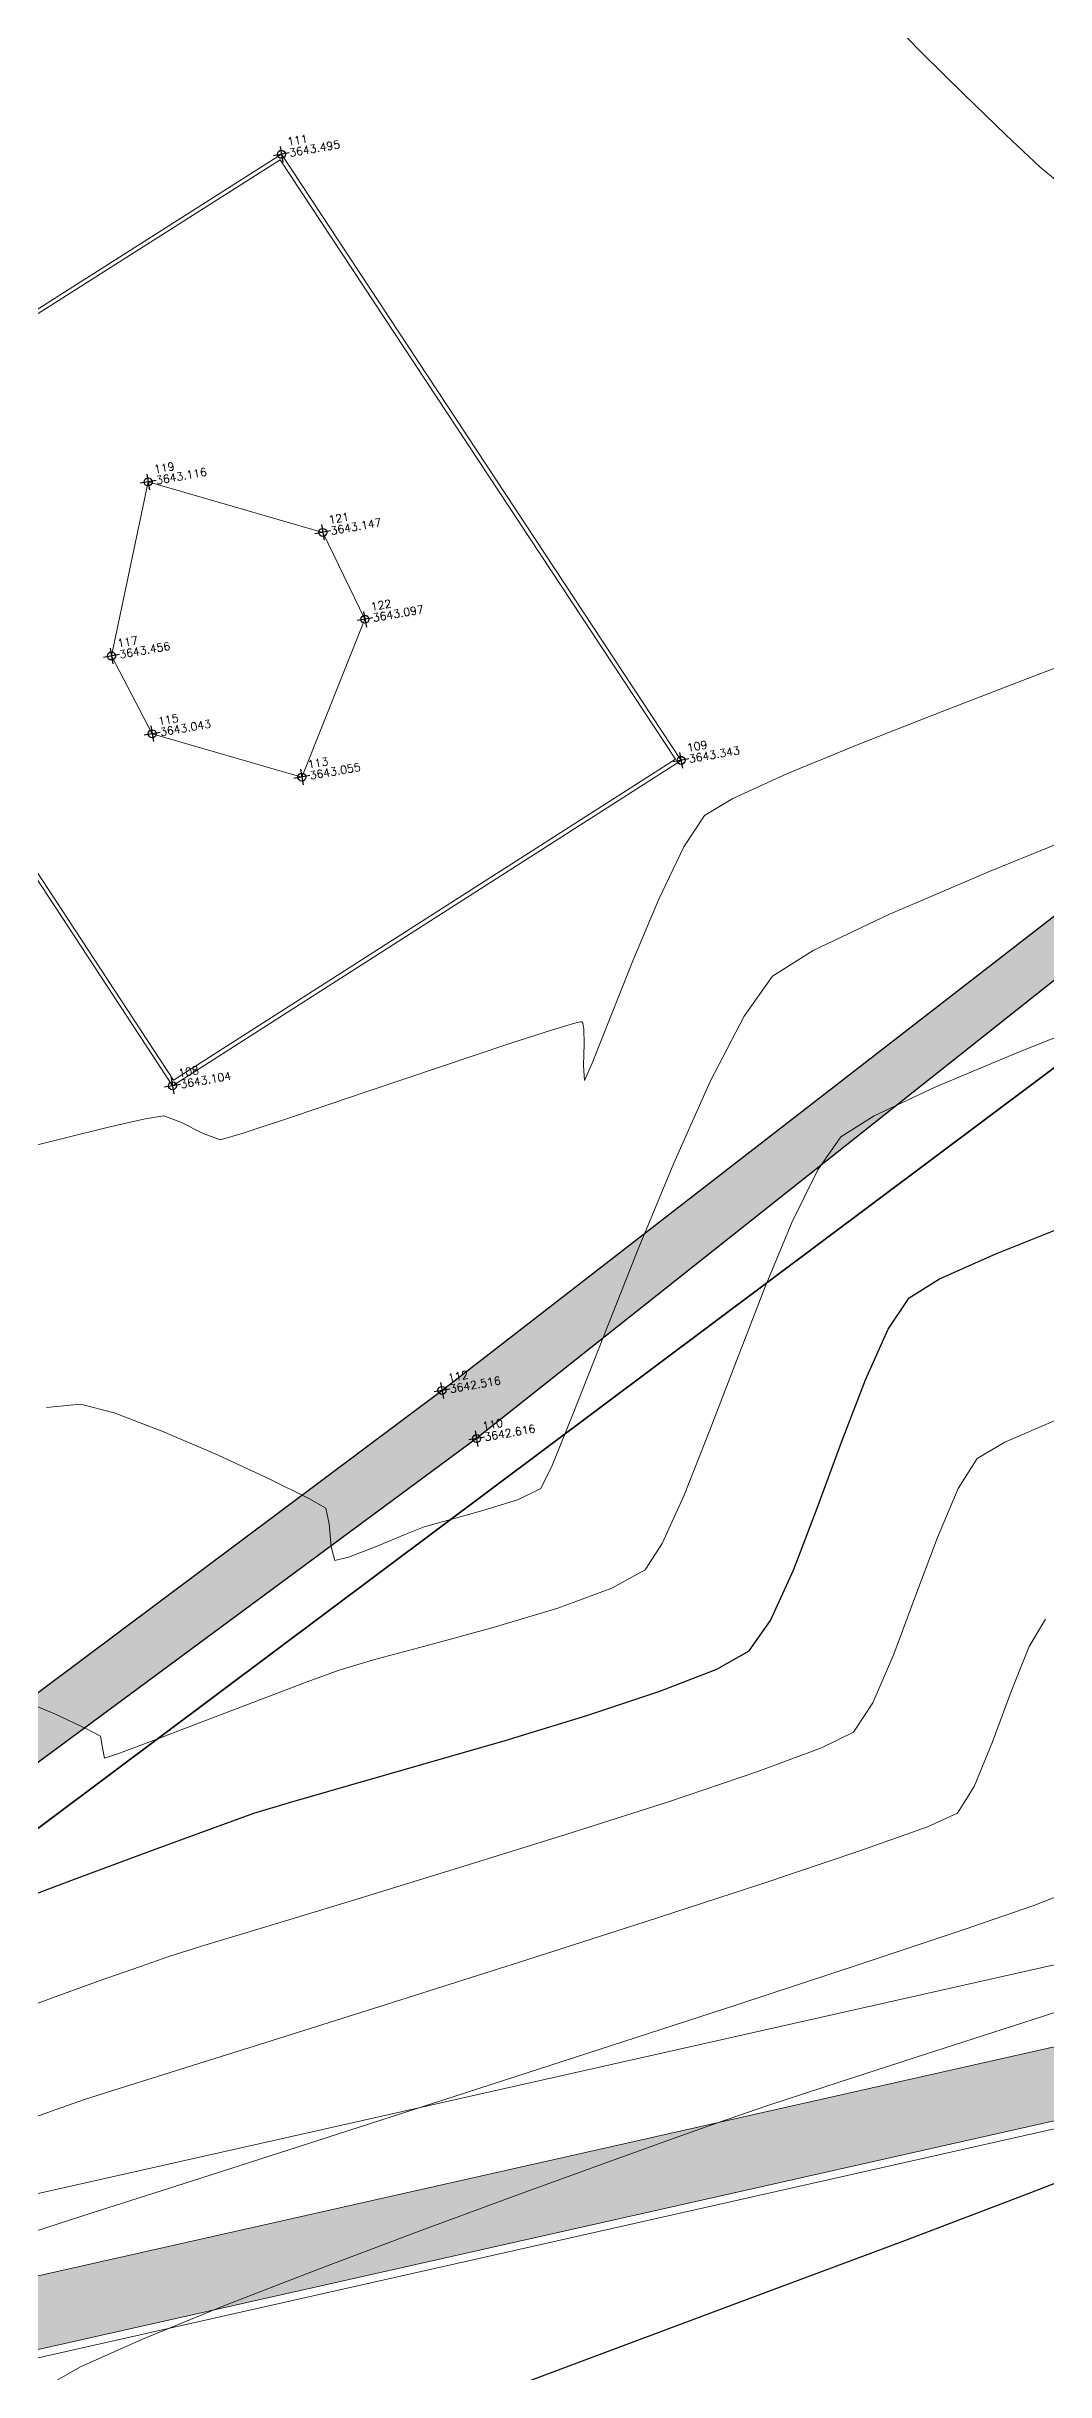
# Model space of a CAD drawing. Header units: millimetres. Extents: x 736950 to 740938, y 8500595 to 8502163.
# Drawn here: x 737764.43 to 737776.91, y 8501241.9 to 8501270.96 of the extents above; entities that cross this region are included whole.
import ezdxf

# ---------------------------------------------------------------- set-up
doc = ezdxf.new("R2010")
doc.units = ezdxf.units.MM
for name, color, linetype, lineweight in [('camino', 22, 'Continuous', 5), ('CAMINO ACTUAL', 1, 'Continuous', 13), ('CONT-MJR', 80, 'Continuous', 30), ('CONT-MNR', 96, 'Continuous', 15), ('GRADA', 6, 'Continuous', 15), ('MURO PIEDRA', 252, 'Continuous', 30), ('PERIMETRO', 7, 'Continuous', 35), ('pista', 251, 'Continuous', 5)]:
    doc.layers.add(name, color=color, linetype=linetype, lineweight=lineweight)
doc.styles.add('5mm', font='arial.ttf', dxfattribs={"height": 3})

msp = doc.modelspace()

# ---------------------------------------------------------------- hatches: boundary and pattern name
at = {"layer": 'pista'}
h = msp.add_hatch(dxfattribs=at)
h.set_pattern_fill('HONEY', color=256, scale=3, angle=9.94991650582834, style=0)
h.set_pattern_definition([(9.94991650582834, (1479841.21072825, -18.49207214638591), (0.4979252195647159, 0.4170677100899267), [0.375, -0.75]), (129.9499165058283, (1479841.21072825, -18.49207214638591), (-0.6101538418184378, 0.222682034283025), [0.3749999999999999, -0.7499999999999998]), (69.94991650582834, (1479841.21072825, -18.49207214638591), (-0.112228622253722, 0.6397497443729518), [-0.75, 0.375])])
h.paths.add_polyline_path([(737744.7999806425, 8501250.923935566), (737743.4751223363, 8501250.754223157), (737756.465848178, 8501242.026572531), (737763.5739612179, 8501242.006896213), (737770.002546867, 8501243.455222024), (737769.8468594846, 8501244.342704736), (737763.4750639071, 8501242.907173423), (737756.7405500773, 8501242.925815564)])
h.paths.add_polyline_path([(737794.2809870465, 8501256.017245878), (737809.7820272583, 8501263.709828075), (737823.391616501, 8501273.483615467), (737837.0791595323, 8501280.557800073), (737851.5530432165, 8501285.77819753), (737870.8510758049, 8501293.050216693, -0.9976846880626209), (737871.0089264096, 8501292.63424804), (737865.2748787645, 8501289.581801567, 0.7845063948290762), (737866.1540430214, 8501286.121818589), (737883.2588851704, 8501291.348365877), (737897.4188924351, 8501296.516943583), (737903.2981396064, 8501301.44146652, -0.5512150924587264), (737904.1219025984, 8501301.177325813), (737906.855912117, 8501297.98174819, 0.5618964424650519), (737910.2738656431, 8501298.536066804), (737914.22079628, 8501308.558674501), (737925.6412323939, 8501300.72656757, 0.340189525830376), (737928.7023693406, 8501300.894137181), (737936.9171069289, 8501306.117412793, -0.358727273887905), (737938.1716059428, 8501305.962964654), (737943.1732157968, 8501301.051021611, 0.3417074120720416), (737946.0555081918, 8501300.709858142), (737955.8779356404, 8501307.072689936), (737971.8320576148, 8501314.464803053), (737988.5677626224, 8501323.411181662), (738023.1375471824, 8501336.282937778), (738044.4246208373, 8501357.728329657), (738061.4456776979, 8501362.208386911), (738078.9085143938, 8501363.070318012), (738112.0997810266, 8501372.051506756), (738118.6561313582, 8501373.365123207), (738128.3493353954, 8501376.976906104), (738155.2251721952, 8501366.826195797), (738176.6167526407, 8501363.543890122), (738193.8053773039, 8501353.328603027), (738204.7313956148, 8501340.877429372), (738207.705198212, 8501335.751671141), (738214.35685511, 8501331.742925933), (738229.9282901662, 8501313.374534177), (738233.5603594936, 8501308.186787868), (738234.53883727, 8501308.358438132), (738230.6417003467, 8501313.924784988), (738214.9478837823, 8501332.43754055), (738208.3676942562, 8501336.403214611), (738205.4657963786, 8501341.405035153), (738194.387784551, 8501354.029418997), (738176.9261677533, 8501364.406946706), (738155.4549153853, 8501367.70147717), (738128.3514754312, 8501377.93815071), (738118.4090486554, 8501374.233504975), (738111.8936108743, 8501372.928085677), (738078.7671659255, 8501363.964436961), (738061.3074614278, 8501363.102660457), (738043.958527311, 8501358.536303693), (738022.6381405202, 8501337.057350922), (737988.196920163, 8501324.233464561), (737971.4304040315, 8501315.270615296), (737955.4419368334, 8501307.862588815), (737945.5806043665, 8501301.47455489, -0.3391433520832071), (737943.8038299843, 8501301.693147572), (737938.8116631231, 8501306.59581691, 0.3560082385246841), (737936.4342009705, 8501306.876887502), (737928.158540546, 8501301.61487459, -0.3502196171718997), (737926.1502499409, 8501301.468794718), (737914.5128481541, 8501309.44969617, 0.4302069892023044), (737913.4330382891, 8501309.014522241), (737909.4507249827, 8501298.90206584, -0.5704007069138802), (737907.5397775185, 8501298.566836312), (737904.9064502402, 8501301.644734057, 0.4931454261128044), (737902.7202336333, 8501302.131411942), (737896.9620044216, 8501297.308254998), (737882.9728831241, 8501292.20205278), (737866.0373022418, 8501287.027224885, -0.7384715771871906), (737865.6977918843, 8501288.787355538), (737871.5108758068, 8501291.881875956, 0.9119586051647783), (737870.5337161538, 8501293.892406015), (737851.2416702455, 8501286.62264278), (737836.7183275839, 8501281.384406622), (737822.9200107896, 8501274.252970394), (737809.3164408724, 8501264.483505804), (737793.8201376351, 8501256.79327439), (737778.9884914039, 8501246.402265295), (737769.846859484, 8501244.34270474), (737770.0025468671, 8501243.455222024), (737779.3594973255, 8501245.563292695)])
h.paths.add_polyline_path([(738260.5182952256, 8501271.251537092), (738234.538837269, 8501308.358438132), (738233.56035949, 8501308.186787868), (738259.6897886079, 8501270.86568047), (738269.3749442189, 8501234.589470252), (738274.5057655985, 8501215.583008338), (738279.7983711922, 8501189.602392923), (738280.7089290785, 8501189.641305126), (738275.382018582, 8501215.790318219), (738270.2441657205, 8501234.822827347)])
h = msp.add_hatch(dxfattribs=at)
h.set_pattern_fill('AR-CONC', color=256, scale=0.1, angle=9.94991650582834, style=0)
h.set_pattern_definition([(59.94991650582833, (1479841.21072825, -18.49207214638591), (0.7173147616177996, 0.06212513786334364), [0.07500000000000001, -0.8250000000000001]), (4.949916505828331, (1479841.21072825, -18.49207214638591), (-0.2666336227691331, 0.7169040729334506), [0.06, -0.66]), (110.4013165058283, (1479841.270504478, -18.48689504899085), (0.4506817424667108, 0.7790288530571421), [0.06374018999999999, -0.7011421119999998]), (56.13411650582835, (1479841.176170796, -18.29508031532168), (1.07978843215245, 0.02137619624183779), [0.1124999999999999, -1.237499999999998]), (106.5855165058283, (1479841.266153166, -18.29329902119935), (0.752289432321798, 1.120964142855684), [0.09561028799999993, -1.051712999999999]), (1.134116505828333, (1479841.176170796, -18.29508031532168), (0.7522885572049924, 1.12096473051034), [0.09000000000000001, -0.9900000000000001]), (30.94991650582834, (1479841.283306076, -18.32704954408109), (0.6574964912282043, -0.293425227292985), [0.07500000000000001, -0.8250000000000001]), (335.9499165058284, (1479841.283306076, -18.32704954408109), (0.1143589702920628, 0.7562849757157031), [0.06, -0.66]), (81.40131650582836, (1479841.338097435, -18.35150168277323), (0.7718558160208798, 0.4628591428967336), [0.06374019000000002, -0.701142112]), (47.44991650582834, (1479841.21072825, -18.49207214638591), (-0.04554285905854174, 0.3299879209740469), [0, -0.652, 0, -0.67, 0, -0.6625000000000001]), (17.44991650582834, (1479841.21072825, -18.49207214638591), (0.1909634295804004, 0.4339344980096552), [0, -0.3819999999999997, 0, -0.6369999999999993, 0, -0.2524999999999997]), (337.4499165058283, (1479840.991082356, -18.53060370869935), (0.5296904964497462, 0.07002209344786473), [0, -0.25, 0, -0.7799999999999999, 0, -1.035]), (327.4499165058284, (1479840.892586439, -18.5478824339807), (0.557117696670718, 0.1993664657265957), [0, -0.325, 0, -0.518, 0, -0.735])])
h.paths.add_polyline_path([(737785.1866512741, 8501265.767497653), (737784.8489239382, 8501266.164835775), (737769.3710178329, 8501254.162204191), (737768.2688753591, 8501253.337869333), (737768.4103712026, 8501252.531284284), (737769.8034238897, 8501253.560873998)])
h.paths.add_polyline_path([(737768.4103712026, 8501252.531284284), (737768.268875358, 8501253.337869339), (737757.8353189402, 8501245.534210116), (737752.1459642698, 8501252.425817575), (737751.8299280244, 8501252.161230931), (737751.961409533, 8501252.030990336), (737751.7949142931, 8501251.793652317), (737757.5984849376, 8501244.540339572)])
h.paths.add_polyline_path([(737760.5979411672, 8501246.75720426), (737757.5984849375, 8501244.540339572), (737756.1604213048, 8501246.337634014), (737756.7405500772, 8501242.925815564), (737761.3647442387, 8501245.20814559)])
h.paths.add_polyline_path([(737763.064587183, 8501247.770395182), (737762.714263883, 8501248.321354808), (737760.5979411674, 8501246.757204263), (737760.9527314795, 8501246.040473944)], flags=17)

# ---------------------------------------------------------------- linework, layer by layer
at = {"linetype": 'Continuous', "extrusion": (-0.172787269436437, 0.9849591664230046, 0)}
for points, elevation in [([(-2195581.992162655, 0), (-2195581.792162654, 0)], 8245926.622062787), ([(-2195579.645162656, 0), (-2195579.445162654, 0)], 8245922.877062787), ([(-2195581.684162654, 0), (-2195581.484162654, 0)], 8245921.879062787), ([(-2195582.016162655, 0), (-2195581.816162655, 0)], 8245920.718062785), ([(-2195578.818162655, 0), (-2195578.618162655, 0)], 8245920.813062786), ([(-2195579.151162654, 0), (-2195578.951162654, 0)], 8245919.768062787), ([(-2195585.600162654, 0), (-2195585.400162654, 0)], 8245918.299062788), ([(-2195580.899162655, 0), (-2195580.699162655, 0)], 8245918.912062787), ([(-2195578.640162655, 0), (-2195578.440162655, 0)], 8245915.390062787), ([(-2195581.298162655, 0), (-2195581.098162655, 0)], 8245911.058062788), ([(-2195581.620162655, 0), (-2195581.420162655, 0)], 8245910.391062788)]:
    msp.add_lwpolyline(points, dxfattribs=dict(at, elevation=elevation))
at = {"linetype": 'Continuous', "extrusion": (0.9849591664230046, 0.172787269436437, 0)}
for points, elevation in [([(8245926.722062787, 0), (8245926.522062787, 0)], 2195581.892162654), ([(8245922.977062787, 0), (8245922.777062787, 0)], 2195579.545162654), ([(8245921.979062787, 0), (8245921.779062787, 0)], 2195581.584162654), ([(8245920.818062787, 0), (8245920.618062787, 0)], 2195581.916162654), ([(8245920.913062788, 0), (8245920.713062788, 0)], 2195578.718162654), ([(8245919.868062787, 0), (8245919.668062788, 0)], 2195579.051162654), ([(8245918.399062787, 0), (8245918.199062787, 0)], 2195585.500162655), ([(8245919.012062787, 0), (8245918.812062787, 0)], 2195580.799162654), ([(8245915.490062784, 0), (8245915.290062786, 0)], 2195578.540162654), ([(8245911.158062787, 0), (8245910.958062789, 0)], 2195581.198162655), ([(8245910.491062785, 0), (8245910.291062787, 0)], 2195581.520162655)]:
    msp.add_lwpolyline(points, dxfattribs=dict(at, elevation=elevation))
at = {"linetype": 'Continuous'}
for centre in [(737767.3653185198, 8501269.612023097), (737765.7007076804, 8501265.517819295), (737767.8814811156, 8501264.88714329), (737768.4090935787, 8501263.80097107), (737765.2427793738, 8501263.341968505), (737765.7513334728, 8501262.370224336), (737772.357159636, 8501262.03762442), (737767.6209479985, 8501261.829131437), (737766.0044820043, 8501257.969778812), (737769.3710179197, 8501254.162204266), (737769.8034238803, 8501253.560874002)]:
    msp.add_circle(centre, 0.05, dxfattribs=at)
at = {"layer": 'camino'}
for p, q in [((737763.365178004, 8501243.907481434), (737778.576262604, 8501247.334457077)), ((737763.4750639033, 8501242.907173423), (737778.9884914034, 8501246.402265295)), ((737763.5849498026, 8501241.906865412), (737779.4007202028, 8501245.470073514))]:
    msp.add_line(p, q, dxfattribs=at)
at = {"layer": 'CAMINO ACTUAL'}
for points in [[(737744.7999806433, 8501250.923935566), (737756.7405500774, 8501242.925815562), (737763.4750639033, 8501242.907173423), (737778.9884914034, 8501246.402265295), (737793.8201376382, 8501256.793274388), (737809.3164408694, 8501264.4835058), (737822.9200107896, 8501274.252970394), (737836.7183275832, 8501281.38440662), (737851.2416702405, 8501286.62264278), (737870.5337161538, 8501293.892406015, -0.9119586051647784), (737871.5108758068, 8501291.881875956), (737865.6977918843, 8501288.787355538, 0.7384715771871907), (737866.0373022418, 8501287.027224885), (737882.9728831139, 8501292.202052778), (737896.9620044209, 8501297.308254996), (737902.7202336333, 8501302.131411942, -0.4931454261128045), (737904.9064502402, 8501301.644734057), (737907.5397775185, 8501298.566836312, 0.5704007069138803)], [(737743.4751223343, 8501250.754223157), (737756.4658481785, 8501242.02657253), (737763.5739612129, 8501242.00689621), (737779.3594973226, 8501245.563292693), (737794.2809870427, 8501256.017245876), (737809.7820272604, 8501263.709828077), (737823.3916164968, 8501273.483615467), (737837.0791595408, 8501280.557800079), (737851.5530432449, 8501285.77819753), (737870.8510758049, 8501293.050216693, -0.8808834008382581), (737871.0575678862, 8501292.660141705), (737865.2748787645, 8501289.581801567, 0.7845063945546641), (737866.1540430175, 8501286.121818589), (737883.2588851263, 8501291.348365862), (737897.4188924354, 8501296.516943585), (737903.2981396064, 8501301.44146652, -0.5512150924587267), (737904.1219025984, 8501301.177325813), (737906.855912117, 8501297.98174819, 0.5691577054920378)]]:
    msp.add_lwpolyline(points, format="xyb", dxfattribs=at)
at = {"layer": 'CONT-MJR'}
for points, elevation in [([(737776.2887182046, 8501255.870629994), (737777.2242733969, 8501256.244923702)], 3640), ([(737775.5866910329, 8501255.55545911), (737776.2887182046, 8501255.870629994)], 3640), ([(737773.2087720305, 8501250.906832008), (737773.473763053, 8501251.287875816)], 3640), ([(737772.8034353196, 8501250.678716345), (737773.2087720305, 8501250.906832008)], 3640), ([(737770.1587866788, 8501249.787610289), (737771.1787343872, 8501250.098732729)], 3640), ([(737769.1333851514, 8501249.489564437), (737770.1587866788, 8501249.787610289)], 3640), ([(737767.4650536674, 8501249.014193507), (737768.2022380619, 8501249.224967923)], 3640), ([(737767.0215402244, 8501248.877613943), (737767.4650536674, 8501249.014193507)], 3640), ([(737766.4964670847, 8501248.688312987), (737767.0215402244, 8501248.877613943)], 3640), ([(737764.8473338861, 8501248.078509562), (737765.7224075426, 8501248.403825471)], 3640), ([(737775.153751012, 8501243.539966034), (737776.7061456967, 8501244.127927901)], 3635), ([(737773.4524127798, 8501242.902875764), (737775.153751012, 8501243.539966034)], 3635)]:
    msp.add_lwpolyline(points, dxfattribs=dict(at, elevation=elevation))
at = {"layer": 'CONT-MJR', "extrusion": (0.8324983367453761, -0.5540275438244768, 0), "elevation": -4095732.973918857}
msp.add_lwpolyline([(7486028.229717772, 3640.00000000001), (7486028.70066496, 3640.00000000001)], dxfattribs=at)
at = {"layer": 'CONT-MJR', "extrusion": (0.5225390125539416, -0.8526153765673896, 0), "elevation": -6862784.680157447}
msp.add_lwpolyline([(5071276.045989, 3640.000000000003), (5071276.493087116, 3640.000000000003)], dxfattribs=at)
at = {"layer": 'CONT-MJR', "extrusion": (0.9127739844941488, -0.4084649963346618, 0), "elevation": -2799043.287912945}
msp.add_lwpolyline([(8061078.880466288, 3640.000000000007), (8061079.575476664, 3640.000000000007)], dxfattribs=at)
at = {"layer": 'CONT-MJR', "extrusion": (0.9340239755898527, -0.3572103204322717, 0), "elevation": -2347636.549269144}
msp.add_lwpolyline([(8203915.223346522, 3640), (8203916.057423167, 3640)], dxfattribs=at)
at = {"layer": 'CONT-MJR', "extrusion": (0.9388045614648618, -0.3444502799719703, 0), "elevation": -2235633.216739962}
msp.add_lwpolyline([(8235141.285218943, 3640.000000000013), (8235142.165107425, 3640.000000000013)], dxfattribs=at)
at = {"layer": 'CONT-MJR', "extrusion": (0.9329105338581276, -0.3601082279211949, 0), "elevation": -2373093.849542947}
msp.add_lwpolyline([(8196585.863860033, 3640), (8196586.694995047, 3640)], dxfattribs=at)
at = {"layer": 'CONT-MJR', "extrusion": (0.9094989129890314, -0.4157062992928667, 0), "elevation": -2863019.539821937}
msp.add_lwpolyline([(8038575.885864142, 3640.000000000013), (8038576.575300297, 3640.000000000013)], dxfattribs=at)
at = {"layer": 'CONT-MJR', "extrusion": (0.3625365421257067, -0.9319695572407587, 0), "elevation": -7655437.230004145}
msp.add_lwpolyline([(3769595.056030955, 3640), (3769595.817767531, 3640)], dxfattribs=at)
at = {"layer": 'CONT-MJR', "extrusion": (0.3151984019656695, -0.9490257991215456, 0), "elevation": -7835361.371928543}
msp.add_lwpolyline([(3379744.328298294, 3640.000000000003), (3379745.292219014, 3640.000000000003)], dxfattribs=at)
at = {"layer": 'CONT-MJR', "extrusion": (0.2733402644324218, -0.9619174080138139, 0), "elevation": -7975837.863871016}
msp.add_lwpolyline([(3033405.787970504, 3640.00000000001), (3033406.75598198, 3640.00000000001)], dxfattribs=at)
at = {"layer": 'CONT-MJR', "extrusion": (0.3449660864225438, -0.9386151496850635, 0), "elevation": -7724896.389110929}
msp.add_lwpolyline([(3625120.475543637, 3640.000000000013), (3625121.300226194, 3640.000000000013)], dxfattribs=at)
at = {"layer": 'CONT-MJR', "extrusion": (0.3523545288710567, -0.9358665962540045, 0), "elevation": -7696079.317945684}
msp.add_lwpolyline([(3685901.853164553, 3640.000000000003), (3685902.738029433, 3640.000000000003)], dxfattribs=at)
at = {"layer": 'CONT-MJR', "extrusion": (0.3621096360765423, -0.9321355113182387, 0), "elevation": -7657155.487459085}
msp.add_lwpolyline([(3766090.284583623, 3635.00000000001), (3766091.679595436, 3635.00000000001)], dxfattribs=at)
at = {"layer": 'CONT-MJR', "extrusion": (0.3498743325177672, -0.9367966435920054, 0), "elevation": -7705807.823562125}
msp.add_lwpolyline([(3665508.515118656, 3635), (3665510.380166643, 3635)], dxfattribs=at)
at = {"layer": 'CONT-MJR', "extrusion": (0.3514045537834964, -0.9362237123573734, 0), "elevation": -7699808.242391119}
msp.add_lwpolyline([(3678092.799332452, 3635.00000000001), (3678094.604341287, 3635.00000000001)], dxfattribs=at)
at = {"layer": 'CONT-MNR', "extrusion": (0.7103019639657904, 0.7038970947420803, 0), "elevation": 6508063.16613446}
msp.add_lwpolyline([(5519152.031977233, 3644.000000000003), (5519151.461505283, 3644.000000000003)], dxfattribs=at)
at = {"layer": 'CONT-MNR', "extrusion": (0.7027927873293639, 0.7113946148782851, 0), "elevation": 6566261.530156131}
msp.add_lwpolyline([(5449782.431163991, 3644.00000000001), (5449781.700051121, 3644.00000000001)], dxfattribs=at)
at = {"layer": 'CONT-MNR', "extrusion": (0.6960527612235093, 0.7179906361458542, 0), "elevation": 6617363.461521735}
msp.add_lwpolyline([(5387616.530409109, 3644.000000000013), (5387615.794808595, 3644.000000000013)], dxfattribs=at)
at = {"layer": 'CONT-MNR'}
for points, elevation in [([(737776.4175876871, 8501269.851734232), (737776.8432748133, 8501269.451939134)], 3644), ([(737775.6204789536, 8501262.650192225), (737776.6759499076, 8501263.056627026)], 3643), ([(737774.5908149525, 8501262.24490463), (737775.6204789536, 8501262.650192225)], 3643), ([(737773.6862319513, 8501261.87202851), (737774.5908149525, 8501262.24490463)], 3643), ([(737772.6494051365, 8501261.348567756), (737773.0060039973, 8501261.562828127)], 3643), ([(737772.3918274646, 8501260.957993202), (737772.6494051365, 8501261.348567756)], 3643), ([(737776.217829586, 8501260.653107056), (737777.6940579774, 8501261.252100248)], 3642), ([(737772.0793417924, 8501260.303156408), (737772.3918274646, 8501260.957993202)], 3643), ([(737771.7555472759, 8501259.5339119), (737772.0793417924, 8501260.303156408)], 3643), ([(737771.4640430717, 8501258.800114205), (737771.7555472759, 8501259.5339119)], 3643), ([(737771.1186510763, 8501258.771277342), (737771.1298484365, 8501258.754224967)], 3643), ([(737769.3528668272, 8501258.207877893), (737770.2166275436, 8501258.497536125)], 3643), ([(737770.2166275436, 8501258.497536125), (737770.7521458793, 8501258.671546629)], 3643), ([(737770.7521458793, 8501258.671546629), (737771.0133478577, 8501258.75016115)], 3643), ([(737771.1298484365, 8501258.754224967), (737771.1428893122, 8501258.678618843)], 3643), ([(737771.1428893122, 8501258.678618843), (737771.1459615624, 8501258.496289559)], 3643), ([(737775.5390501418, 8501257.955935424), (737776.5710550604, 8501258.390434423)], 3641), ([(737774.7703156268, 8501257.593736295), (737775.5390501418, 8501257.955935424)], 3641), ([(737764.6682965979, 8501257.320494354), (737765.2067561512, 8501257.452083794)], 3643), ([(737765.6623513406, 8501257.556227453), (737765.8964434771, 8501257.594960509)], 3643), ([(737765.8964434771, 8501257.594960509), (737766.1077402384, 8501257.513842225)], 3643), ([(737766.1077402384, 8501257.513842225), (737766.3896684735, 8501257.373725219)], 3643), ([(737766.3896684735, 8501257.373725219), (737766.5999236736, 8501257.296330318)], 3643), ([(737766.5999236736, 8501257.296330318), (737766.8868079865, 8501257.378668454)], 3643), ([(737766.8868079865, 8501257.378668454), (737767.5399387893, 8501257.59420108)], 3643), ([(737773.3980584454, 8501255.434906766), (737773.7423812693, 8501256.259486346)], 3641), ([(737772.3954835393, 8501252.855027087), (737772.7091490608, 8501253.645205382)], 3641), ([(737776.401487168, 8501253.51672338), (737777.039125023, 8501253.79112342)], 3639), ([(737767.2216032388, 8501253.05342806), (737767.7093820707, 8501252.812190177)], 3642), ([(737769.4342820706, 8501252.539016865), (737769.882257173, 8501252.66095139)], 3642), ([(737769.882257173, 8501252.66095139), (737770.3275180488, 8501252.80091125)], 3642), ([(737770.3275180488, 8501252.80091125), (737770.6052948416, 8501252.935916107)], 3642), ([(737772.1229581578, 8501252.251259396), (737772.3954835393, 8501252.855027087)], 3641), ([(737768.8985469145, 8501252.357499478), (737769.1483625992, 8501252.458088009)], 3642), ([(737769.1483625992, 8501252.458088009), (737769.4342820706, 8501252.539016865)], 3642), ([(737767.9874395878, 8501252.205786461), (737768.0309544788, 8501252.037844583)], 3642), ([(737775.2872349719, 8501251.593890566), (737775.5593377484, 8501252.32517467)], 3639), ([(737771.4913898295, 8501251.689683069), (737771.9070334362, 8501251.921374058)], 3641), ([(737770.8164314243, 8501251.443283547), (737771.4913898295, 8501251.689683069)], 3641), ([(737768.5164182134, 8501250.79445921), (737769.2008705359, 8501250.977809077)], 3641), ([(737769.2008705359, 8501250.977809077), (737770.0102332998, 8501251.200038036)], 3641), ([(737767.6872600822, 8501250.521190003), (737768.0849514122, 8501250.667850973)], 3641), ([(737767.096907122, 8501250.29708115), (737767.6872600822, 8501250.521190003)], 3641), ([(737764.5425472934, 8501250.116659375), (737764.9290618253, 8501249.934794893)], 3641), ([(737766.431127035, 8501250.04248578), (737767.096907122, 8501250.29708115)], 3641), ([(737774.510510625, 8501249.892289959), (737774.7518515332, 8501250.257290296)], 3639), ([(737764.9290618253, 8501249.934794893), (737765.1067231231, 8501249.84017817)], 3641), ([(737765.1067231231, 8501249.84017817), (737765.1300256541, 8501249.697014803)], 3641), ([(737765.342223491, 8501249.629680935), (737765.8071543238, 8501249.804365251)], 3641), ([(737774.1138019777, 8501249.694434255), (737774.510510625, 8501249.892289959)], 3639), ([(737772.2006874077, 8501249.022373581), (737773.3047203333, 8501249.393851113)], 3639), ([(737775.8122492197, 8501248.877747908), (737776.0197251049, 8501249.211769553)], 3638), ([(737774.5801262772, 8501248.403832817), (737775.4358745577, 8501248.709900873)], 3638), ([(737775.4358745577, 8501248.709900873), (737775.8122492197, 8501248.877747908)], 3638), ([(737767.1834772109, 8501247.464180524), (737768.2930981028, 8501247.80090513)], 3639), ([(737776.7633655524, 8501247.7238423), (737777.1139878142, 8501247.86320586)], 3637), ([(737766.3660136166, 8501247.215726769), (737767.1834772109, 8501247.464180524)], 3639), ([(737765.9581290367, 8501247.087376911), (737766.3660136166, 8501247.215726769)], 3639), ([(737773.0560277286, 8501246.48490702), (737774.6181570813, 8501246.998060897)], 3637), ([(737763.9406171109, 8501246.36118357), (737764.5072090619, 8501246.571418654)], 3639), ([(737764.5072090619, 8501246.571418654), (737765.0908231231, 8501246.78145224)], 3639), ([(737776.4956666449, 8501246.21504364), (737777.4515499019, 8501246.523524147)], 3636), ([(737764.8947178492, 8501245.29713988), (737765.2600466515, 8501245.413633643)], 3638), ([(737773.4287961419, 8501245.221361492), (737774.3429598246, 8501245.52101214)], 3636), ([(737767.8062803329, 8501244.783976559), (737769.5338609263, 8501245.341232864)], 3637), ([(737772.8111988647, 8501245.010554474), (737773.4287961419, 8501245.221361492)], 3636), ([(737772.2849476949, 8501244.82155454), (737772.8111988647, 8501245.010554474)], 3636), ([(737770.3399913304, 8501244.116505787), (737771.4284599369, 8501244.512727441)], 3636), ([(737764.1522909184, 8501243.610114573), (737764.999266901, 8501243.881785424)], 3637), ([(737765.6314232175, 8501242.306325747), (737766.665257819, 8501242.727799555)], 3636), ([(737764.856886467, 8501241.959620418), (737765.6314232175, 8501242.306325747)], 3636)]:
    msp.add_lwpolyline(points, dxfattribs=dict(at, elevation=elevation))
at = {"layer": 'CONT-MNR', "extrusion": (0.6399689078884596, 0.7684008048772804, 0), "elevation": 7004536.530004644}
msp.add_lwpolyline([(4873639.806630823, 3644.000000000003), (4873639.529811372, 3644.000000000003)], dxfattribs=at)
at = {"layer": 'CONT-MNR', "extrusion": (0.3578389447908903, -0.9337833204715869, 0), "elevation": -7674332.418006378}
msp.add_lwpolyline([(3731006.55580819, 3643.000000000003), (3731007.607448157, 3643.000000000003)], dxfattribs=at)
at = {"layer": 'CONT-MNR', "extrusion": (0.4138094406647596, -0.9103635245421023, 0), "elevation": -7433941.00443845}
msp.add_lwpolyline([(4189543.926316551, 3643.00000000001), (4189544.673521306, 3643.00000000001)], dxfattribs=at)
at = {"layer": 'CONT-MNR', "extrusion": (0.3942690140059421, -0.9189950732157285, 0), "elevation": -7521734.354367414}
msp.add_lwpolyline([(4029794.986621174, 3642.000000000007), (4029796.364829157, 3642.000000000007)], dxfattribs=at)
at = {"layer": 'CONT-MNR', "extrusion": (0.4307945426491562, -0.9024500329789481, 0), "elevation": -7354133.04367411}
msp.add_lwpolyline([(4328100.444714298, 3642.000000000013), (4328101.490007913, 3642.000000000013)], dxfattribs=at)
at = {"layer": 'CONT-MNR', "extrusion": (0.5338276424203157, -0.8455933113429692, 0), "elevation": -6794764.146695095}
msp.add_lwpolyline([(5162063.568990035, 3642), (5162064.167983806, 3642)], dxfattribs=at)
at = {"layer": 'CONT-MNR', "extrusion": (0.8143291948895082, -0.5804032756201549, 0), "elevation": -4333368.266200225}
msp.add_lwpolyline([(7351029.216590495, 3642), (7351029.830506479, 3642)], dxfattribs=at)
at = {"layer": 'CONT-MNR', "extrusion": (0.2303897561946334, -0.9730984329658422, 0), "elevation": -8102586.684126304}
msp.add_lwpolyline([(2676526.747773547, 3643.000000000013), (2676526.839745544, 3643.000000000013)], dxfattribs=at)
at = {"layer": 'CONT-MNR', "extrusion": (-0.004632190647176543, -0.9999892713473522, 0), "elevation": -8504585.060700493}
msp.add_lwpolyline([(698383.7361858907, 3643.000000000013), (698383.7519914724, 3643.000000000013)], dxfattribs=at)
at = {"layer": 'CONT-MNR', "extrusion": (0.9306740768814076, -0.365849371491793, 0), "elevation": -2423555.412663127}
msp.add_lwpolyline([(8181813.82319712, 3643), (8181814.41255097, 3643)], dxfattribs=at)
at = {"layer": 'CONT-MNR', "extrusion": (0.888597570031452, -0.4586876481160121, 0), "elevation": -3243838.999236802}
msp.add_lwpolyline([(7892604.455920808, 3642.000000000007), (7892605.375964804, 3642.000000000007)], dxfattribs=at)
at = {"layer": 'CONT-MNR', "extrusion": (0.3695476907845888, -0.9292117650114952, 0), "elevation": -7626825.685645987}
msp.add_lwpolyline([(3827171.076722355, 3641), (3827172.375313591, 3641)], dxfattribs=at)
at = {"layer": 'CONT-MNR', "extrusion": (0.999638477412065, -0.02688706896053139, 0), "elevation": 508930.5015865295}
msp.add_lwpolyline([(8518021.602995828, 3643.000000000003), (8518021.32867349, 3643.000000000003)], dxfattribs=at)
at = {"layer": 'CONT-MNR', "extrusion": (0.321054382976565, -0.947060760020991, 0), "elevation": -7814343.975123847}
msp.add_lwpolyline([(3428077.618299684, 3643), (3428078.612500948, 3643)], dxfattribs=at)
at = {"layer": 'CONT-MNR', "extrusion": (0.9972266760787966, 0.0744241662152501, 0), "elevation": 1368424.115196657}
msp.add_lwpolyline([(8422773.47743189, 3643.000000000013), (8422773.293131739, 3643.000000000013)], dxfattribs=at)
at = {"layer": 'CONT-MNR', "extrusion": (0.9117248645465623, -0.4108013770273324, 0), "elevation": -2819684.204689912}
msp.add_lwpolyline([(8053885.738720598, 3643), (8053885.972717163, 3643)], dxfattribs=at)
at = {"layer": 'CONT-MNR', "extrusion": (0.9129268512220718, -0.4081232219780606, 0), "elevation": -2796028.285859642}
msp.add_lwpolyline([(8062127.781942047, 3642.000000000013), (8062128.898452538, 3642.000000000013)], dxfattribs=at)
at = {"layer": 'CONT-MNR', "extrusion": (0.3201694892060283, -0.947360278976035, 0), "elevation": -7817543.109674484}
msp.add_lwpolyline([(3420774.964000103, 3643), (3420775.883775877, 3643)], dxfattribs=at)
at = {"layer": 'CONT-MNR', "extrusion": (0.2432903511308137, -0.9699535066417593, 0), "elevation": -8066333.323675637}
msp.add_lwpolyline([(2783870.808009663, 3643.000000000003), (2783871.305647152, 3643.000000000003)], dxfattribs=at)
at = {"layer": 'CONT-MNR', "extrusion": (0.22284029046317, -0.9748549661084414, 0), "elevation": -8123089.232363132}
msp.add_lwpolyline([(2613636.7555528, 3643.000000000013), (2613637.222899435, 3643.000000000013)], dxfattribs=at)
at = {"layer": 'CONT-MNR', "extrusion": (0.8189035623694836, -0.573931141809337, 0), "elevation": -4274970.280375488}
msp.add_lwpolyline([(7385141.088986916, 3641), (7385141.589845652, 3641)], dxfattribs=at)
at = {"layer": 'CONT-MNR', "extrusion": (0.533579438224737, -0.8457499530616447, 0), "elevation": -6796276.763386029}
msp.add_lwpolyline([(5160068.735551963, 3641), (5160069.228434099, 3641)], dxfattribs=at)
at = {"layer": 'CONT-MNR', "extrusion": (0.9240185326573264, -0.3823476837981387, 0), "elevation": -2568720.676442376}
msp.add_lwpolyline([(8137403.343133113, 3642), (8137404.539170111, 3642)], dxfattribs=at)
at = {"layer": 'CONT-MNR', "extrusion": (0.8981618354964402, -0.4396650057232954, 0), "elevation": -3075064.663344031}
msp.add_lwpolyline([(7959877.222712425, 3641.000000000006), (7959877.95877484, 3641.000000000006)], dxfattribs=at)
at = {"layer": 'CONT-MNR', "extrusion": (0.9294168165471003, -0.3690316803737235, 0), "elevation": -2451535.222119516}
msp.add_lwpolyline([(8173470.207135033, 3642.00000000001), (8173471.363938595, 3642.00000000001)], dxfattribs=at)
at = {"layer": 'CONT-MNR', "extrusion": (0.9322363013259946, -0.3618500773663446, 0), "elevation": -2388400.793009355}
msp.add_lwpolyline([(8192141.318384104, 3641), (8192142.284431276, 3641)], dxfattribs=at)
at = {"layer": 'CONT-MNR', "extrusion": (0.9309595620130985, -0.3651222999165896, 0), "elevation": -2417162.389198617}
msp.add_lwpolyline([(8183700.252255906, 3642.000000000013), (8183701.250440421, 3642.000000000013)], dxfattribs=at)
at = {"layer": 'CONT-MNR', "extrusion": (0.9342659817585752, -0.356576885578252, 0), "elevation": -2342074.603890268}
msp.add_lwpolyline([(8205504.777909483, 3641.000000000013), (8205505.729584017, 3641.000000000013)], dxfattribs=at)
at = {"layer": 'CONT-MNR', "extrusion": (0.09459373768210308, -0.9955159590841974, 0), "elevation": -8393346.08479506}
msp.add_lwpolyline([(1538621.651462629, 3642), (1538622.079791337, 3642)], dxfattribs=at)
at = {"layer": 'CONT-MNR', "extrusion": (-0.2495094006673512, -0.9683723761955517, 0), "elevation": -8416458.795302622}
msp.add_lwpolyline([(-1406711.679961164, 3642), (-1406711.249714793, 3642)], dxfattribs=at)
at = {"layer": 'CONT-MNR', "extrusion": (0.3559940162220474, 0.9344882344974156, 0), "elevation": 8206961.755697442}
msp.add_lwpolyline([(2336962.544334133, 3642.000000000013), (2336961.889813544, 3642.000000000013)], dxfattribs=at)
at = {"layer": 'CONT-MNR', "extrusion": (0.9270405239630778, -0.3749611538949899, 0), "elevation": -2503696.337582882}
msp.add_lwpolyline([(8157641.616053704, 3642), (8157642.336098323, 3642)], dxfattribs=at)
at = {"layer": 'CONT-MNR', "extrusion": (-0.3963217510015425, -0.9181116869330612, 0), "elevation": -8097492.997907651}
msp.add_lwpolyline([(-2691880.250449101, 3642.00000000001), (-2691879.500540872, 3642.00000000001)], dxfattribs=at)
at = {"layer": 'CONT-MNR', "extrusion": (-0.4204859990983682, -0.9072990270920868, 0), "elevation": -8023399.411716777}
msp.add_lwpolyline([(-2905283.114716783, 3642), (-2905282.401377701, 3642)], dxfattribs=at)
at = {"layer": 'CONT-MNR', "extrusion": (0.844348546342605, -0.535794300351478, 0), "elevation": -3931982.929217307}
msp.add_lwpolyline([(7573316.639653396, 3639), (7573317.083408213, 3639)], dxfattribs=at)
at = {"layer": 'CONT-MNR', "extrusion": (-0.5097419457366411, 0.8603273497667172, 0), "elevation": 6937785.329324972}
msp.add_lwpolyline([(-4968174.325212665, 3639.000000000013), (-4968174.725026921, 3639.000000000013)], dxfattribs=at)
at = {"layer": 'CONT-MNR', "extrusion": (0.8962167121188329, -0.443616506589767, 0), "elevation": -3110093.782891843}
msp.add_lwpolyline([(7946252.173702828, 3642.000000000004), (7946252.497146992, 3642.000000000004)], dxfattribs=at)
at = {"layer": 'CONT-MNR', "extrusion": (-0.4991093279836418, -0.8665390231949844, 0), "elevation": -7734894.053446614}
msp.add_lwpolyline([(-3603750.067878548, 3642.00000000001), (-3603749.825303855, 3642.00000000001)], dxfattribs=at)
at = {"layer": 'CONT-MNR', "extrusion": (0.977111575240918, 0.2127274536354259, 0), "elevation": 2529331.411758514}
msp.add_lwpolyline([(8149728.917633587, 3642.000000000013), (8149728.715934929, 3642.000000000013)], dxfattribs=at)
at = {"layer": 'CONT-MNR', "extrusion": (0.9204037241681249, -0.3909692884836944, 0), "elevation": -2644677.200379213}
msp.add_lwpolyline([(8113031.885678643, 3639.000000000006), (8113032.55175904, 3639.000000000006)], dxfattribs=at)
at = {"layer": 'CONT-MNR', "extrusion": (0.9962748154317614, 0.08623509805415608, 0), "elevation": 1468125.983066945}
msp.add_lwpolyline([(8405962.266848832, 3642.000000000013), (8405961.977520697, 3642.000000000013)], dxfattribs=at)
at = {"layer": 'CONT-MNR', "extrusion": (0.3618440688966033, -0.9322386335077251, 0), "elevation": -7658238.571045706}
msp.add_lwpolyline([(3763903.665701348, 3642.00000000001), (3763904.024191545, 3642.00000000001)], dxfattribs=at)
at = {"layer": 'CONT-MNR', "extrusion": (0.384848861871179, -0.9229796062299851, 0), "elevation": -7562553.032456873}
msp.add_lwpolyline([(3952642.552224365, 3642.00000000001), (3952642.941732915, 3642.00000000001)], dxfattribs=at)
at = {"layer": 'CONT-MNR', "extrusion": (0.8367017809326259, -0.5476587713021424, 0), "elevation": -4038490.11325276}
msp.add_lwpolyline([(7517059.878877757, 3641.00000000001), (7517060.273146477, 3641.00000000001)], dxfattribs=at)
at = {"layer": 'CONT-MNR', "extrusion": (0.2243698476117667, -0.9745040643746299, 0), "elevation": -8118971.76247457}
msp.add_lwpolyline([(2626382.56897122, 3642.00000000001), (2626382.747406163, 3642.00000000001)], dxfattribs=at)
at = {"layer": 'CONT-MNR', "extrusion": (0.9366187354176209, -0.3503503167755052, 0), "elevation": -2287402.032355437}
msp.add_lwpolyline([(8220910.544226147, 3639), (8220911.322928729, 3639)], dxfattribs=at)
at = {"layer": 'CONT-MNR', "extrusion": (0.2888576035095155, -0.9573720723390355, 0), "elevation": -7925750.001757946}
msp.add_lwpolyline([(3161971.452082025, 3641), (3161972.29417691, 3641)], dxfattribs=at)
at = {"layer": 'CONT-MNR', "extrusion": (0.8581670859533373, -0.5133704827766761, 0), "elevation": -3731155.625598472}
msp.add_lwpolyline([(7674246.548305945, 3638.00000000001), (7674246.946752948, 3638.00000000001)], dxfattribs=at)
at = {"layer": 'CONT-MNR', "extrusion": (0.9278459602414303, -0.3729636363825007, 0), "elevation": -2486114.337328114}
msp.add_lwpolyline([(8163014.64040916, 3638), (8163015.244892803, 3638)], dxfattribs=at)
at = {"layer": 'CONT-MNR', "extrusion": (0.2815649823194101, -0.9595421620395168, 0), "elevation": -7949578.788074445}
msp.add_lwpolyline([(3101574.077304364, 3641.000000000003), (3101574.5269634, 3641.000000000003)], dxfattribs=at)
at = {"layer": 'CONT-MNR', "extrusion": (0.9178741499891627, -0.3968715721510828, 0), "elevation": -2696720.181621408}
msp.add_lwpolyline([(8095879.679416178, 3639.00000000001), (8095880.341002346, 3639.00000000001)], dxfattribs=at)
at = {"layer": 'CONT-MNR', "extrusion": (0.9384065286363792, -0.3455331923457146, 0), "elevation": -2245129.924982683}
msp.add_lwpolyline([(8232554.466236458, 3638.000000000003), (8232555.140279962, 3638.000000000003)], dxfattribs=at)
at = {"layer": 'CONT-MNR', "extrusion": (0.3894620949500714, 0.9210424944578298, 0), "elevation": 8117343.937778214}
msp.add_lwpolyline([(2631402.648505719, 3641), (2631402.185538399, 3641)], dxfattribs=at)
at = {"layer": 'CONT-MNR', "extrusion": (-0.356540042236552, 0.9342800427505438, 0), "elevation": 7679504.978611941}
msp.add_lwpolyline([(-3720315.8341599, 3641.000000000013), (-3720316.502024655, 3641.000000000013)], dxfattribs=at)
at = {"layer": 'CONT-MNR', "extrusion": (0.9260789757007462, -0.3773297374512865, 0), "elevation": -2524535.272441364}
msp.add_lwpolyline([(8151212.994033048, 3638.000000000003), (8151213.595398041, 3638.000000000003)], dxfattribs=at)
at = {"layer": 'CONT-MNR', "extrusion": (0.9843761447290846, 0.1760784077855777, 0), "elevation": 2223124.905248197}
msp.add_lwpolyline([(8238522.892712094, 3641), (8238522.759002423, 3641)], dxfattribs=at)
at = {"layer": 'CONT-MNR', "extrusion": (0.3225513295938294, -0.9465519741552775, 0), "elevation": -7808907.427698886}
msp.add_lwpolyline([(3440422.413100611, 3641.000000000013), (3440422.612407628, 3641.000000000013)], dxfattribs=at)
at = {"layer": 'CONT-MNR', "extrusion": (0.3482548484640637, -0.9373998935999899, 0), "elevation": -7712137.146826808}
msp.add_lwpolyline([(3652189.93675659, 3639.000000000013), (3652190.799869172, 3639.000000000013)], dxfattribs=at)
at = {"layer": 'CONT-MNR', "extrusion": (0.3050715471148387, -0.9523294341460621, 0), "elevation": -7870916.364329771}
msp.add_lwpolyline([(3296090.028359942, 3639), (3296091.374073353, 3639)], dxfattribs=at)
at = {"layer": 'CONT-MNR', "extrusion": (0.2972992281025432, -0.9547843573130176, 0), "elevation": -7897520.467436447}
msp.add_lwpolyline([(3231825.377859485, 3639.000000000003), (3231826.783067194, 3639.000000000003)], dxfattribs=at)
at = {"layer": 'CONT-MNR', "extrusion": (0.3185557482223211, -0.9479041276809154, 0), "elevation": -7823346.119042384}
msp.add_lwpolyline([(3407459.834161222, 3638), (3407461.115906528, 3638)], dxfattribs=at)
at = {"layer": 'CONT-MNR', "extrusion": (0.2927088687615876, -0.9562016095721193, 0), "elevation": -7912955.508116014}
msp.add_lwpolyline([(3193845.856216555, 3639.000000000003), (3193847.199402407, 3639.000000000003)], dxfattribs=at)
at = {"layer": 'CONT-MNR', "extrusion": (0.3102686935600065, -0.9506489035372453, 0), "elevation": -7852794.107494614}
msp.add_lwpolyline([(3339033.020315795, 3638.000000000003), (3339034.549844529, 3638.000000000003)], dxfattribs=at)
at = {"layer": 'CONT-MNR', "extrusion": (-0.3263357190112697, 0.9452539333414053, 0), "elevation": 7795074.938728909}
msp.add_lwpolyline([(-3471646.254838439, 3637.000000000013), (-3471647.17595218, 3637.000000000013)], dxfattribs=at)
at = {"layer": 'CONT-MNR', "extrusion": (0.3055943353021882, -0.9521618046483559, 0), "elevation": -7869104.264539984}
msp.add_lwpolyline([(3300409.667712246, 3638), (3300411.319708499, 3638)], dxfattribs=at)
at = {"layer": 'CONT-MNR', "extrusion": (0.3164611307294898, -0.9486054779187251, 0), "elevation": -7830852.481615175}
msp.add_lwpolyline([(3390171.281870234, 3637.000000000003), (3390172.625444685, 3637.000000000003)], dxfattribs=at)
at = {"layer": 'CONT-MNR', "extrusion": (0.3335194696343408, -0.9427432117893123, 0), "elevation": -7768433.673153783}
msp.add_lwpolyline([(3530854.349049225, 3639), (3530854.893088184, 3639)], dxfattribs=at)
at = {"layer": 'CONT-MNR', "extrusion": (0.3313728138317956, -0.9434998983853673, 0), "elevation": -7776450.181594493}
msp.add_lwpolyline([(3513163.899309767, 3639.000000000013), (3513164.274950376, 3639.000000000013)], dxfattribs=at)
at = {"layer": 'CONT-MNR', "extrusion": (0.3026725414534609, -0.9530946084466657, 0), "elevation": -7879189.872882746}
msp.add_lwpolyline([(3276257.322356028, 3638), (3276258.971447737, 3638)], dxfattribs=at)
at = {"layer": 'CONT-MNR', "extrusion": (0.3007951970864373, -0.953688759192291, 0), "elevation": -7885625.940877333}
msp.add_lwpolyline([(3260734.380164691, 3638.00000000001), (3260735.900957348, 3638.00000000001)], dxfattribs=at)
at = {"layer": 'CONT-MNR', "extrusion": (0.3096300144803578, -0.9508571155188846, 0), "elevation": -7855034.028932663}
msp.add_lwpolyline([(3333756.009084312, 3637.000000000003), (3333757.83218493, 3637.000000000003)], dxfattribs=at)
at = {"layer": 'CONT-MNR', "extrusion": (0.2997247027291764, -0.9540257347545227, 0), "elevation": -7889280.428796703}
msp.add_lwpolyline([(3251881.186695841, 3638), (3251882.453784384, 3638)], dxfattribs=at)
at = {"layer": 'CONT-MNR', "extrusion": (0.3062335165674616, -0.9519564240713576, 0), "elevation": -7866884.056314301}
msp.add_lwpolyline([(3305696.46023809, 3636.000000000013), (3305697.598217357, 3636.000000000013)], dxfattribs=at)
at = {"layer": 'CONT-MNR', "extrusion": (0.3080628590315533, -0.9513660046928866, 0), "elevation": -7860516.423295158}
msp.add_lwpolyline([(3320806.798962274, 3637.000000000013), (3320808.67905742, 3637.000000000013)], dxfattribs=at)
at = {"layer": 'CONT-MNR', "extrusion": (0.3074672213754858, -0.9515586727993383, 0), "elevation": -7862592.477883653}
msp.add_lwpolyline([(3315889.913188653, 3636), (3315891.037029124, 3636)], dxfattribs=at)
at = {"layer": 'CONT-MNR', "extrusion": (0.2997007937371451, -0.9540332458742334, 0), "elevation": -7889361.921914674}
msp.add_lwpolyline([(3251682.583955823, 3638.000000000011), (3251683.471930177, 3638.000000000011)], dxfattribs=at)
at = {"layer": 'CONT-MNR', "extrusion": (0.3372819031301536, -0.9414036954574281, 0), "elevation": -7754268.993047941}
msp.add_lwpolyline([(3561849.91063365, 3638.000000000013), (3561850.429518852, 3638.000000000013)], dxfattribs=at)
at = {"layer": 'CONT-MNR', "extrusion": (0.3318514732390158, -0.9433316488431283, 0), "elevation": -7774665.376154713}
msp.add_lwpolyline([(3517107.389265987, 3638.000000000013), (3517107.750814892, 3638.000000000013)], dxfattribs=at)
at = {"layer": 'CONT-MNR', "extrusion": (0.3391973286328623, -0.9407152450387578, 0), "elevation": -7747000.217249535}
msp.add_lwpolyline([(3577632.258878215, 3636.00000000001), (3577633.169342632, 3636.00000000001)], dxfattribs=at)
at = {"layer": 'CONT-MNR', "extrusion": (0.3062266404768427, -0.9519586360038269, 0), "elevation": -7866909.232119776}
msp.add_lwpolyline([(3305630.436112594, 3637), (3305632.064622585, 3637)], dxfattribs=at)
at = {"layer": 'CONT-MNR', "extrusion": (0.3056974681014183, -0.9521286982316953, 0), "elevation": -7868745.378184787}
msp.add_lwpolyline([(3301255.958727381, 3637.000000000011), (3301257.278653231, 3637.000000000011)], dxfattribs=at)
at = {"layer": 'CONT-MNR', "extrusion": (0.3463146928011036, -0.9381184006030782, 0), "elevation": -7719672.82506088}
msp.add_lwpolyline([(3636220.373186026, 3636.00000000001), (3636221.675999951, 3636.00000000001)], dxfattribs=at)
at = {"layer": 'CONT-MNR', "extrusion": (0.3524860281021028, -0.9358170761387097, 0), "elevation": -7695555.684435659}
msp.add_lwpolyline([(3686985.208280592, 3636), (3686986.552200377, 3636)], dxfattribs=at)
at = {"layer": 'CONT-MNR', "extrusion": (0.3618602530404371, -0.932232351546282, 0), "elevation": -7658165.067027319}
msp.add_lwpolyline([(3764031.797885482, 3636.000000000006), (3764033.079622496, 3636.000000000006)], dxfattribs=at)
at = {"layer": 'CONT-MNR', "extrusion": (-0.4980630524634404, 0.8671408165752552, 0), "elevation": 7004320.47814795}
msp.add_lwpolyline([(-4873900.059708552, 3636.000000000013), (-4873900.540579885, 3636.000000000013)], dxfattribs=at)
at = {"layer": 'GRADA'}
for points in [[(737767.3653185198, 8501269.612023097), (737772.357159636, 8501262.03762442), (737766.0044820043, 8501257.969778812), (737761.0146457944, 8501265.579048395)], [(737767.3506224103, 8501269.543460224), (737772.287532237, 8501262.052411856), (737766.0191715944, 8501258.038557414), (737761.0842798963, 8501265.564039158)], [(737765.2427793738, 8501263.341968505), (737765.7007076804, 8501265.517819295), (737767.8814811156, 8501264.88714329), (737768.4090935787, 8501263.80097107), (737767.6209479985, 8501261.829131437), (737765.7513334728, 8501262.370224336), (737765.2427793738, 8501263.341968505)]]:
    msp.add_lwpolyline(points, close=True, dxfattribs=at)
at = {"layer": 'MURO PIEDRA'}
msp.add_lwpolyline([(737785.1866512735, 8501265.767497653), (737769.8034238803, 8501253.560874002), (737757.5984849377, 8501244.540339572), (737751.7949142938, 8501251.793652317), (737751.9614095328, 8501252.030990336), (737751.8299280244, 8501252.161230931), (737752.1459642694, 8501252.425817575), (737757.8353189415, 8501245.534210114), (737769.3710179197, 8501254.162204266), (737784.8489239374, 8501266.164835773)], dxfattribs=at)
at = {"layer": 'PERIMETRO', "ltscale": 0.3}
msp.add_line((737758.0529106035, 8501243.99205432), (737785.6823555233, 8501264.685794078), dxfattribs=at)

# ---------------------------------------------------------------- texts
at = {"color": 2, "char_height": 0.1, "attachment_point": 1, "rotation": 9.94991650582834, "style": '5mm'}
for s, insert, width in [('\\Ftxt.shx;\\W1.0000000000;\\T1.0000000000;\\o\\l111', (737767.4309848553, 8501269.816444064), 0.3), ('\\Ftxt.shx;\\W1.0000000000;\\T1.0000000000;\\o\\l119', (737765.7663740158, 8501265.722240264), 0.3333333333333334), ('\\Ftxt.shx;\\W1.0000000000;\\T1.0000000000;\\o\\l121', (737767.9471474511, 8501265.091564259), 0.3333333333333333), ('\\Ftxt.shx;\\W1.0000000000;\\T1.0000000000;\\o\\l122', (737768.4747599142, 8501264.00539204), 0.3666666666666667), ('\\Ftxt.shx;\\W1.0000000000;\\T1.0000000000;\\o\\l117', (737765.3084457093, 8501263.546389474), 0.3333333333333334), ('\\Ftxt.shx;\\W1.0000000000;\\T1.0000000000;\\o\\l115', (737765.8169998083, 8501262.574645305), 0.3333333333333334), ('\\Ftxt.shx;\\W1.0000000000;\\T1.0000000000;\\o\\l109', (737772.4228259715, 8501262.24204539), 0.35), ('\\Ftxt.shx;\\W1.0000000000;\\T1.0000000000;\\o\\l113', (737767.686614334, 8501262.033552404), 0.3333333333333334), ('\\Ftxt.shx;\\W1.0000000000;\\T1.0000000000;\\o\\l108', (737766.0701483398, 8501258.174199779), 0.35), ('\\Ftxt.shx;\\W1.0000000000;\\T1.0000000000;\\o\\l112', (737769.4366842553, 8501254.366625234), 0.3333333333333334), ('\\Ftxt.shx;\\W1.0000000000;\\T1.0000000000;\\o\\l110', (737769.8690902158, 8501253.76529497), 0.3166666666666667)]:
    msp.add_mtext(s, dxfattribs=dict(at, insert=insert, width=width))
at = {"color": 1, "char_height": 0.1, "attachment_point": 1, "rotation": 9.94991650582834, "style": '5mm'}
for s, insert, width in [('\\Ftxt.shx;\\W1.0000000000;\\T1.0000000000;\\o\\l3643.495', (737767.4551750731, 8501269.67854978), 0.8333333333333334), ('\\Ftxt.shx;\\W1.0000000000;\\T1.0000000000;\\o\\l3643.116', (737765.7905642337, 8501265.58434598), 0.7666666666666666), ('\\Ftxt.shx;\\W1.0000000000;\\T1.0000000000;\\o\\l3643.147', (737767.9713376688, 8501264.953669975), 0.7999999999999999), ('\\Ftxt.shx;\\W1.0000000000;\\T1.0000000000;\\o\\l3643.097', (737768.498950132, 8501263.867497755), 0.8166666666666668), ('\\Ftxt.shx;\\W1.0000000000;\\T1.0000000000;\\o\\l3643.456', (737765.3326359271, 8501263.40849519), 0.8333333333333334), ('\\Ftxt.shx;\\W1.0000000000;\\T1.0000000000;\\o\\l3643.043', (737765.8411900261, 8501262.436751021), 0.8166666666666668), ('\\Ftxt.shx;\\W1.0000000000;\\T1.0000000000;\\o\\l3643.055', (737767.7108045517, 8501261.89565812), 0.8166666666666668), ('\\Ftxt.shx;\\W1.0000000000;\\T1.0000000000;\\o\\l3643.343', (737772.4470161892, 8501262.104151106), 0.8333333333333334), ('\\Ftxt.shx;\\W1.0000000000;\\T1.0000000000;\\o\\l3643.104', (737766.0943385577, 8501258.036305495), 0.7833333333333333), ('\\Ftxt.shx;\\W1.0000000000;\\T1.0000000000;\\o\\l3642.516', (737769.460874473, 8501254.22873095), 0.7999999999999999), ('\\Ftxt.shx;\\W1.0000000000;\\T1.0000000000;\\o\\l3642.616', (737769.8932804336, 8501253.627400685), 0.7999999999999999)]:
    msp.add_mtext(s, dxfattribs=dict(at, insert=insert, width=width))

doc.saveas('drawing.dxf')
